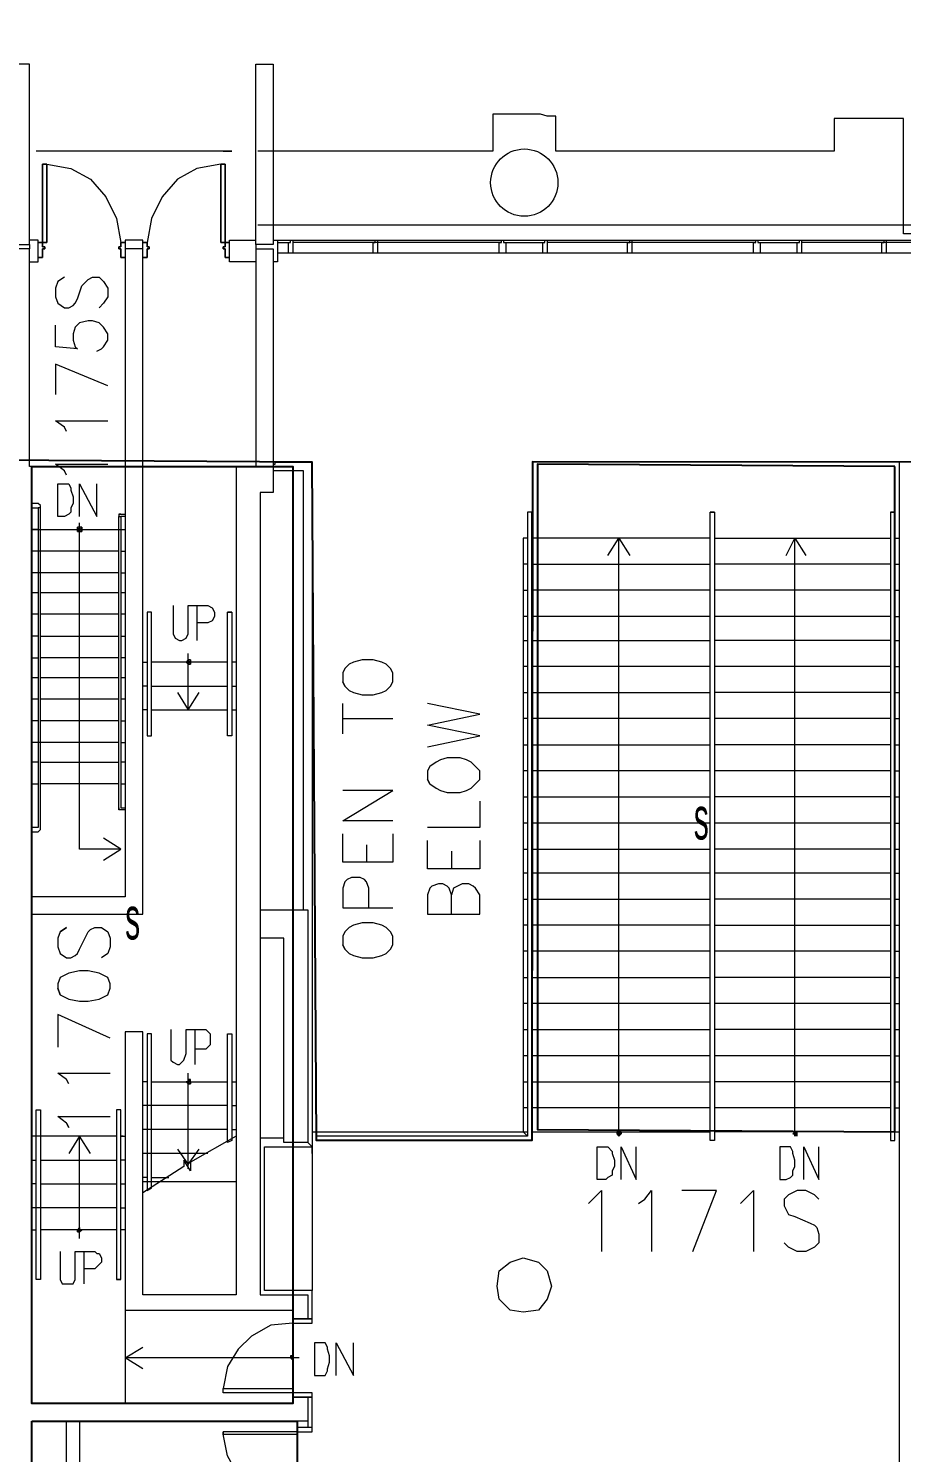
# Model space of a CAD drawing. Header units: metres. Extents: x 3 to 116, y 0 to 119.
# Drawn here: x 27.51 to 37.78, y 58.81 to 75.57 of the extents above; entities that cross this region are included whole.
import ezdxf

# ---------------------------------------------------------------- set-up
doc = ezdxf.new("R2010")
doc.units = ezdxf.units.M
doc.layers.add('Outside', color=7, linetype='Continuous')
doc.layers.add('PDF_Geometry', color=7, linetype='Continuous', transparency=0.8)
doc.styles.get("Standard").update_dxf_attribs({"font": 'arial.ttf', "width": 0.5, "height": 0.5})

msp = doc.modelspace()

# ---------------------------------------------------------------- linework, layer by layer
for points in [[(27.548, 70.414), (30.618, 70.414), (30.618, 59.388), (27.548, 59.388)], [(37.702, 70.414), (33.498, 70.439), (33.498, 62.611), (37.702, 62.586)], [(27.548, 59.183), (30.669, 59.183), (30.669, 57.495), (27.548, 57.495)]]:
    msp.add_lwpolyline(points, close=True)
at = {"layer": 'Outside'}
msp.add_lwpolyline([(69.324, 82.054), (66.766, 82.054), (66.766, 73.254), (64.74, 73.235), (64.745, 70.465), (33.44, 70.469), (33.432, 62.483), (30.899, 62.483), (30.848, 70.465), (6.059, 70.619)], dxfattribs=at)
at = {"layer": 'PDF_Geometry', "lineweight": 5}
for points in [[(30.439, 73.074), (69.401, 73.074), (69.401, 91.954)], [(27.522, 73.023), (27.522, 75.147), (27.318, 75.147), (27.318, 73.023), (27.522, 73.023), (27.522, 72.972), (27.318, 72.972), (27.318, 70.414), (27.241, 70.414), (27.241, 53.504)], [(30.183, 73.023), (30.183, 75.147), (30.388, 75.147), (30.388, 73.023), (30.183, 73.023), (30.183, 72.972), (30.388, 72.972), (30.388, 70.107), (30.234, 70.107), (30.234, 60.667), (30.797, 60.667), (30.797, 60.386), (30.618, 60.386)], [(39.623, 73.151), (37.806, 73.151), (37.806, 74.507), (36.988, 74.507), (36.988, 74.123), (33.713, 74.123), (33.713, 74.533), (33.611, 74.533), (33.534, 74.558), (32.971, 74.558), (32.971, 74.123), (30.209, 74.123)], [(29.799, 74.123), (29.902, 74.123), (28.469, 74.123), (27.599, 74.123)], [(27.727, 73.97), (28.008, 73.919), (28.239, 73.791), (28.418, 73.586), (28.546, 73.33), (28.597, 73.049)], [(29.825, 73.97), (29.774, 73.97), (29.774, 73.049), (29.825, 73.049), (29.774, 73.049), (29.774, 73.97), (29.825, 73.97), (29.774, 73.97), (29.492, 73.919), (29.262, 73.791), (29.083, 73.586), (28.955, 73.33), (28.904, 73.049)], [(30.209, 73.254), (67.533, 73.254)], [(27.522, 72.819), (27.625, 72.819), (27.625, 73.074), (27.522, 73.074)], [(30.669, 59.03), (30.669, 59.055), (30.848, 59.055), (30.848, 59.465), (30.618, 59.465), (30.618, 59.388), (27.548, 59.388), (27.548, 65.144), (28.853, 65.144), (28.853, 72.972), (28.853, 73.074), (28.648, 73.074), (28.648, 72.972), (28.648, 65.349), (27.548, 65.349), (27.548, 70.414), (27.522, 70.414), (27.522, 72.972)], [(30.183, 72.819), (29.876, 72.819), (29.876, 73.074), (30.183, 73.074)], [(30.388, 73.074), (30.439, 73.074), (30.439, 72.819), (30.388, 72.819)], [(30.439, 73.049), (30.592, 73.049)], [(33.074, 73.049), (31.616, 73.049), (31.616, 72.921), (31.564, 72.921), (31.564, 73.049), (31.59, 73.049), (31.59, 73.074), (31.616, 73.074), (31.616, 73.049), (30.618, 73.049)], [(33.099, 73.049), (33.585, 73.049)], [(36.067, 73.049), (34.609, 73.049), (34.609, 72.921), (34.558, 72.921), (34.558, 73.049), (34.583, 73.049), (34.583, 73.074), (34.609, 73.074), (34.609, 73.049), (33.611, 73.049)], [(36.092, 73.049), (36.579, 73.049)], [(39.06, 73.049), (37.602, 73.049), (37.602, 72.921), (37.551, 72.921), (37.551, 73.049), (37.576, 73.049), (37.576, 73.074), (37.602, 73.074), (37.602, 73.049), (36.604, 73.049)], [(30.183, 72.972), (30.183, 70.414), (29.953, 70.414), (29.953, 65.144), (29.953, 60.667), (28.853, 60.667), (28.853, 63.762), (28.648, 63.762), (28.648, 60.488), (30.618, 60.488), (30.618, 60.386), (30.848, 60.386), (30.618, 60.386), (30.618, 60.334), (30.848, 60.334), (30.848, 60.386), (30.848, 60.718), (30.285, 60.718), (30.285, 62.407), (30.848, 62.407), (30.797, 62.458), (30.515, 62.458), (30.515, 64.863), (30.234, 64.863)], [(28.853, 72.972), (28.648, 72.972)], [(69.554, 72.921), (30.439, 72.921)], [(27.932, 72.64), (27.855, 72.588), (27.829, 72.512), (27.829, 72.409), (27.855, 72.333), (27.932, 72.281), (27.983, 72.281), (28.034, 72.307), (28.06, 72.333), (28.085, 72.384), (28.136, 72.537), (28.213, 72.614), (28.264, 72.64), (28.341, 72.64), (28.392, 72.588), (28.443, 72.512), (28.443, 72.409), (28.392, 72.333), (28.341, 72.281)], [(28.315, 71.77), (28.367, 71.795), (28.392, 71.821), (28.443, 71.898), (28.443, 71.974), (28.392, 72.051), (28.341, 72.102), (28.264, 72.128), (28.213, 72.128), (28.111, 72.102), (28.06, 72.051), (28.034, 71.974), (28.034, 71.898), (28.06, 71.821), (28.085, 71.795), (27.829, 71.821), (27.829, 72.077)], [(28.443, 71.36), (27.829, 71.616), (27.829, 71.258)], [(27.957, 70.823), (27.932, 70.874), (27.829, 70.951), (28.443, 70.951)], [(27.957, 70.312), (27.932, 70.363), (27.829, 70.439), (28.443, 70.439)], [(30.388, 70.439), (30.413, 70.439), (30.413, 70.465), (30.848, 70.465), (30.848, 62.407)], [(48.219, 70.414), (52.465, 70.414), (52.465, 70.465), (37.755, 70.465), (37.755, 52.685), (38.139, 52.685), (38.139, 53.453)], [(28.111, 69.826), (28.111, 70.209), (28.315, 69.826), (28.315, 70.209)], [(30.746, 65.195), (30.746, 70.363), (30.388, 70.363)], [(27.65, 69.928), (27.65, 69.953), (27.625, 69.979), (27.548, 69.979), (27.548, 69.928), (27.625, 69.928)], [(27.65, 66.142), (27.625, 66.116), (27.65, 66.142), (27.65, 66.167), (27.65, 69.928), (27.625, 69.928), (27.625, 66.167), (27.548, 66.167), (27.548, 66.116), (27.625, 66.116)], [(30.848, 62.586), (33.33, 62.586), (33.381, 62.535), (30.899, 62.535), (30.899, 62.483), (33.432, 62.483), (33.432, 69.877), (33.381, 69.877), (33.381, 62.535)], [(33.432, 69.877), (33.381, 69.877)], [(35.581, 69.877), (35.53, 69.877)], [(37.653, 69.877), (37.704, 69.877)], [(28.136, 69.672), (28.136, 69.698), (28.085, 69.698), (28.085, 69.646), (28.136, 69.646), (28.136, 69.698), (28.136, 69.646), (28.111, 69.698), (28.111, 69.646), (28.085, 69.698), (28.085, 69.646), (28.085, 69.698)], [(28.597, 65.911), (28.111, 65.911), (28.111, 69.749)], [(28.571, 69.851), (28.597, 69.851), (28.571, 69.851), (28.571, 69.826)], [(28.571, 66.397), (28.571, 69.826), (28.597, 69.826), (28.597, 66.397), (28.648, 66.397), (28.648, 66.372), (28.597, 66.372), (28.571, 66.372), (28.571, 66.397), (28.571, 66.372)], [(28.597, 69.851), (28.648, 69.851), (28.648, 69.826), (28.597, 69.826)], [(27.625, 69.672), (27.548, 69.672), (28.648, 69.672)], [(33.381, 69.57), (33.33, 69.57), (33.33, 62.586), (33.381, 62.586)], [(35.53, 69.57), (33.432, 69.57)], [(34.327, 69.365), (34.455, 69.57), (34.583, 69.365)], [(34.481, 62.586), (34.481, 62.56), (34.481, 62.586), (34.43, 62.586), (34.43, 62.56), (34.455, 62.535), (34.481, 62.56), (34.455, 62.56), (34.455, 62.586), (34.455, 62.56), (34.43, 62.586), (34.43, 62.56), (34.455, 62.56), (34.455, 62.535), (34.455, 62.56), (34.481, 62.56), (34.455, 62.56), (34.481, 62.586), (34.455, 62.586), (34.455, 62.56), (34.455, 69.57)], [(35.581, 69.57), (37.653, 69.57)], [(36.425, 69.365), (36.527, 69.57), (36.655, 69.365)], [(36.553, 62.56), (36.553, 62.586), (36.527, 62.586), (36.502, 62.56), (36.527, 62.56), (36.527, 62.535), (36.553, 62.56), (36.527, 62.56), (36.527, 62.586), (36.527, 62.535), (36.527, 62.56), (36.553, 62.535), (36.553, 62.56), (36.527, 62.56), (36.553, 62.586), (36.527, 62.56), (36.527, 69.57)], [(37.704, 69.57), (37.755, 69.57)], [(28.571, 69.416), (27.548, 69.416)], [(28.597, 69.416), (28.648, 69.416)], [(33.381, 69.263), (33.33, 69.263)], [(33.432, 69.263), (35.53, 69.263)], [(37.653, 69.263), (35.581, 69.263)], [(37.704, 69.263), (37.755, 69.263)], [(28.571, 69.16), (27.548, 69.16)], [(28.597, 69.16), (28.648, 69.16)], [(27.548, 68.93), (27.625, 68.93)], [(27.65, 68.93), (28.571, 68.93)], [(28.597, 68.93), (28.648, 68.93)], [(33.33, 68.956), (33.381, 68.956)], [(35.53, 68.956), (33.432, 68.956)], [(37.653, 68.956), (35.581, 68.956)], [(37.704, 68.956), (37.755, 68.956)], [(28.955, 68.7), (28.904, 68.7)], [(29.211, 68.777), (29.211, 68.444), (29.236, 68.393), (29.288, 68.367), (29.313, 68.367), (29.364, 68.393), (29.39, 68.444), (29.39, 68.777), (29.492, 68.777), (29.492, 68.367)], [(29.492, 68.777), (29.62, 68.777), (29.671, 68.751), (29.697, 68.7), (29.697, 68.649), (29.671, 68.598), (29.62, 68.572), (29.492, 68.572)], [(29.902, 68.7), (29.85, 68.7)], [(27.625, 68.674), (27.548, 68.674)], [(28.571, 68.674), (27.65, 68.674)], [(28.648, 68.674), (28.597, 68.674)], [(33.381, 68.649), (33.33, 68.649)], [(35.53, 68.649), (33.432, 68.649)], [(37.653, 68.649), (35.581, 68.649)], [(37.704, 68.649), (37.755, 68.649)], [(27.625, 68.418), (27.548, 68.418)], [(27.65, 68.418), (28.571, 68.418)], [(28.597, 68.418), (28.648, 68.418)], [(33.33, 68.367), (33.381, 68.367)], [(33.432, 68.367), (35.53, 68.367)], [(37.653, 68.367), (35.581, 68.367)], [(37.704, 68.367), (37.755, 68.367)], [(29.39, 67.549), (29.39, 68.214)], [(27.548, 68.163), (27.625, 68.163)], [(28.571, 68.163), (27.65, 68.163)], [(28.648, 68.163), (28.597, 68.163)], [(28.853, 68.111), (28.904, 68.111)], [(29.85, 68.111), (28.955, 68.111)], [(29.415, 68.086), (29.415, 68.137), (29.415, 68.086), (29.39, 68.137), (29.39, 68.086), (29.39, 68.137), (29.39, 68.086)], [(29.953, 68.111), (29.902, 68.111)], [(31.232, 67.83), (31.206, 67.881), (31.232, 67.83), (31.283, 67.779), (31.334, 67.753), (31.436, 67.728), (31.564, 67.728), (31.667, 67.753), (31.718, 67.779), (31.769, 67.83), (31.795, 67.881), (31.795, 67.984), (31.769, 68.035), (31.718, 68.086), (31.667, 68.111), (31.564, 68.137), (31.436, 68.137), (31.334, 68.111), (31.283, 68.086), (31.232, 68.035), (31.206, 67.984), (31.206, 67.881)], [(33.381, 68.06), (33.33, 68.06)], [(35.53, 68.06), (33.432, 68.06)], [(37.653, 68.06), (35.581, 68.06)], [(37.704, 68.06), (37.755, 68.06)], [(27.548, 67.932), (27.625, 67.932)], [(27.65, 67.932), (28.571, 67.932)], [(28.597, 67.932), (28.648, 67.932)], [(28.904, 67.83), (28.853, 67.83)], [(28.955, 67.83), (29.85, 67.83)], [(29.262, 67.753), (29.39, 67.549), (29.518, 67.753)], [(29.902, 67.83), (29.953, 67.83)], [(33.33, 67.753), (33.381, 67.753)], [(33.432, 67.753), (35.53, 67.753)], [(37.653, 67.753), (35.581, 67.753)], [(37.704, 67.753), (37.755, 67.753)], [(27.625, 67.677), (27.548, 67.677)], [(28.571, 67.677), (27.65, 67.677)], [(28.648, 67.677), (28.597, 67.677)], [(28.904, 67.549), (28.853, 67.549)], [(28.955, 67.549), (29.85, 67.549)], [(29.902, 67.549), (29.953, 67.549)], [(31.206, 67.267), (31.206, 67.625)], [(32.204, 67.114), (32.818, 67.242), (32.204, 67.37), (32.818, 67.498), (32.204, 67.625)], [(27.625, 67.421), (27.548, 67.421)], [(28.571, 67.421), (27.65, 67.421)], [(28.597, 67.421), (28.648, 67.421)], [(31.206, 67.446), (31.795, 67.446)], [(33.381, 67.446), (33.33, 67.446)], [(35.53, 67.446), (33.432, 67.446)], [(37.653, 67.446), (35.581, 67.446)], [(37.704, 67.446), (37.755, 67.446)], [(28.571, 67.165), (27.548, 67.165)], [(28.597, 67.165), (28.648, 67.165)], [(33.33, 67.139), (33.381, 67.139)], [(33.432, 67.139), (35.53, 67.139)], [(37.653, 67.139), (35.581, 67.139)], [(37.704, 67.139), (37.755, 67.139)], [(27.625, 66.935), (27.548, 66.935)], [(27.65, 66.935), (28.571, 66.935)], [(28.648, 66.935), (28.597, 66.935)], [(32.23, 66.679), (32.204, 66.73), (32.23, 66.679), (32.306, 66.628), (32.357, 66.602), (32.434, 66.577), (32.588, 66.577), (32.664, 66.602), (32.716, 66.628), (32.818, 66.73), (32.818, 66.832), (32.716, 66.935), (32.664, 66.96), (32.588, 66.986), (32.434, 66.986), (32.357, 66.96), (32.306, 66.935), (32.23, 66.884), (32.204, 66.832), (32.204, 66.73)], [(27.548, 66.679), (27.625, 66.679)], [(28.571, 66.679), (27.65, 66.679)], [(28.597, 66.679), (28.648, 66.679)], [(33.381, 66.832), (33.33, 66.832)], [(35.53, 66.832), (33.432, 66.832)], [(37.653, 66.832), (35.581, 66.832)], [(37.704, 66.832), (37.755, 66.832)], [(31.795, 66.244), (31.206, 66.244), (31.795, 66.602), (31.206, 66.602)], [(33.33, 66.525), (33.381, 66.525)], [(33.432, 66.525), (35.53, 66.525)], [(37.653, 66.525), (35.581, 66.525)], [(37.704, 66.525), (37.755, 66.525)], [(32.818, 66.474), (32.818, 66.167), (32.204, 66.167)], [(33.381, 66.218), (33.33, 66.218)], [(35.53, 66.218), (33.432, 66.218)], [(37.653, 66.218), (35.581, 66.218)], [(37.704, 66.218), (37.755, 66.218)], [(28.392, 65.783), (28.597, 65.911), (28.392, 66.039)], [(31.795, 66.09), (31.795, 65.758), (31.206, 65.758), (31.206, 66.09)], [(32.818, 66.014), (32.818, 65.681), (32.204, 65.681), (32.204, 66.014)], [(31.488, 65.963), (31.488, 65.758)], [(32.485, 65.886), (32.485, 65.681)], [(33.33, 65.911), (33.381, 65.911)], [(33.432, 65.911), (35.53, 65.911)], [(37.653, 65.911), (35.581, 65.911)], [(37.704, 65.911), (37.755, 65.911)], [(31.513, 65.221), (31.513, 65.451), (31.488, 65.528), (31.462, 65.553), (31.411, 65.579), (31.309, 65.579), (31.257, 65.553), (31.232, 65.528), (31.206, 65.451), (31.206, 65.221), (31.795, 65.221)], [(33.381, 65.63), (33.33, 65.63)], [(35.53, 65.63), (33.432, 65.63)], [(37.653, 65.63), (35.581, 65.63)], [(37.704, 65.63), (37.755, 65.63)], [(32.485, 65.144), (32.485, 65.374), (32.46, 65.451), (32.434, 65.477), (32.383, 65.502), (32.332, 65.502), (32.255, 65.477), (32.23, 65.451), (32.204, 65.374), (32.204, 65.144), (32.818, 65.144), (32.818, 65.374), (32.767, 65.451), (32.741, 65.477), (32.69, 65.502), (32.613, 65.502), (32.511, 65.451), (32.485, 65.374)], [(30.234, 65.195), (30.797, 65.195), (30.797, 62.458)], [(33.33, 65.323), (33.381, 65.323)], [(33.432, 65.323), (35.53, 65.323)], [(37.653, 65.323), (35.581, 65.323)], [(37.704, 65.323), (37.755, 65.323)], [(31.232, 64.735), (31.206, 64.786), (31.232, 64.735), (31.283, 64.683), (31.334, 64.658), (31.436, 64.632), (31.564, 64.632), (31.667, 64.658), (31.718, 64.683), (31.769, 64.735), (31.795, 64.786), (31.795, 64.888), (31.769, 64.939), (31.718, 64.99), (31.667, 65.016), (31.564, 65.042), (31.436, 65.042), (31.334, 65.016), (31.283, 64.99), (31.232, 64.939), (31.206, 64.888), (31.206, 64.786)], [(33.381, 65.016), (33.33, 65.016)], [(35.53, 65.016), (33.432, 65.016)], [(35.581, 65.016), (37.653, 65.016)], [(37.704, 65.016), (37.755, 65.016)], [(27.881, 64.939), (27.957, 64.99), (27.881, 64.939), (27.855, 64.863), (27.855, 64.76), (27.881, 64.683), (27.957, 64.632), (28.008, 64.632), (28.06, 64.658), (28.085, 64.683), (28.111, 64.735), (28.213, 64.939), (28.239, 64.965), (28.29, 64.99), (28.367, 64.99), (28.443, 64.939), (28.469, 64.863), (28.469, 64.76), (28.443, 64.683), (28.367, 64.632)], [(33.381, 64.709), (33.33, 64.709)], [(35.53, 64.709), (33.432, 64.709)], [(37.653, 64.709), (35.581, 64.709)], [(37.704, 64.709), (37.755, 64.709)], [(27.881, 64.197), (27.855, 64.274), (27.881, 64.197), (27.983, 64.146), (28.111, 64.121), (28.213, 64.121), (28.341, 64.146), (28.443, 64.197), (28.469, 64.274), (28.469, 64.325), (28.443, 64.402), (28.341, 64.453), (28.213, 64.479), (28.111, 64.479), (27.983, 64.453), (27.881, 64.402), (27.855, 64.325), (27.855, 64.274)], [(33.33, 64.402), (33.381, 64.402)], [(33.432, 64.402), (35.53, 64.402)], [(37.653, 64.402), (35.581, 64.402)], [(37.704, 64.402), (37.755, 64.402)], [(33.381, 64.095), (33.33, 64.095)], [(35.53, 64.095), (33.432, 64.095)], [(37.653, 64.095), (35.581, 64.095)], [(37.704, 64.095), (37.755, 64.095)], [(28.469, 63.686), (27.855, 63.967), (27.855, 63.583)], [(29.185, 63.788), (29.185, 63.43), (29.211, 63.404), (29.262, 63.379), (29.288, 63.379), (29.339, 63.43), (29.364, 63.507), (29.364, 63.788), (29.467, 63.788), (29.467, 63.379)], [(29.467, 63.788), (29.595, 63.788), (29.646, 63.737), (29.646, 63.609), (29.595, 63.558), (29.467, 63.558)], [(33.33, 63.788), (33.381, 63.788)], [(33.432, 63.788), (35.53, 63.788)], [(37.653, 63.788), (35.581, 63.788)], [(37.704, 63.788), (37.755, 63.788)], [(33.381, 63.481), (33.33, 63.481)], [(35.53, 63.481), (33.432, 63.481)], [(37.653, 63.481), (35.581, 63.481)], [(37.704, 63.481), (37.755, 63.481)], [(27.983, 63.149), (27.957, 63.2), (27.855, 63.276), (28.469, 63.276)], [(28.904, 63.174), (28.853, 63.174)], [(28.955, 63.174), (29.85, 63.174)], [(29.415, 63.174), (29.39, 63.2), (29.39, 63.174), (29.364, 63.174), (29.39, 63.149), (29.415, 63.149), (29.415, 63.174), (29.415, 63.149), (29.415, 63.2), (29.39, 63.2), (29.415, 63.149), (29.39, 63.149), (29.39, 63.2), (29.39, 63.149), (29.39, 63.174)], [(29.39, 62.151), (29.39, 63.276)], [(29.902, 63.174), (29.953, 63.174)], [(33.33, 63.174), (33.381, 63.174)], [(33.432, 63.174), (35.53, 63.174)], [(37.653, 63.174), (35.581, 63.174)], [(37.704, 63.174), (37.755, 63.174)], [(29.85, 62.893), (28.853, 62.893)], [(29.902, 62.893), (29.953, 62.893)], [(33.381, 62.867), (33.33, 62.867)], [(35.53, 62.867), (33.432, 62.867)], [(37.653, 62.867), (35.581, 62.867)], [(37.704, 62.867), (37.755, 62.867)], [(27.957, 62.688), (27.983, 62.637), (27.957, 62.688), (27.855, 62.765), (28.469, 62.765)], [(28.546, 62.535), (27.548, 62.535)], [(27.599, 62.535), (27.574, 62.535)], [(28.111, 61.332), (28.111, 62.535), (27.983, 62.33)], [(28.239, 62.33), (28.111, 62.535)], [(28.622, 62.535), (28.597, 62.535), (28.648, 62.535)], [(29.85, 62.611), (28.853, 62.611)], [(29.953, 62.535), (29.415, 62.228), (29.415, 62.125), (29.339, 62.253), (29.339, 62.176), (28.853, 61.869)], [(29.902, 62.611), (29.953, 62.611)], [(30.515, 62.509), (30.234, 62.509)], [(33.432, 62.586), (35.53, 62.586)], [(37.653, 62.586), (35.581, 62.586)], [(37.704, 62.586), (37.755, 62.586)], [(29.62, 62.33), (28.853, 62.33)], [(29.262, 62.381), (29.39, 62.202), (29.518, 62.381)], [(30.848, 62.33), (30.848, 62.407), (30.848, 60.718)], [(34.481, 62.023), (34.481, 62.407), (34.66, 62.023), (34.66, 62.407)], [(36.63, 62.023), (36.63, 62.407), (36.809, 62.023), (36.809, 62.407)], [(27.548, 62.253), (27.599, 62.253)], [(27.65, 62.253), (28.546, 62.253)], [(28.648, 62.253), (28.597, 62.253)], [(28.904, 62.048), (28.853, 62.048)], [(29.953, 61.997), (28.853, 61.997)], [(28.955, 62.048), (29.16, 62.048)], [(27.599, 61.972), (27.548, 61.972)], [(27.65, 61.972), (28.546, 61.972)], [(28.597, 61.972), (28.648, 61.972)], [(34.148, 61.793), (34.097, 61.741), (34.251, 61.895), (34.251, 61.179)], [(34.685, 61.741), (34.762, 61.793), (34.839, 61.895), (34.839, 61.179)], [(35.325, 61.179), (35.606, 61.895), (35.197, 61.895)], [(35.888, 61.741), (36.041, 61.895), (36.041, 61.179)], [(36.809, 61.793), (36.758, 61.844), (36.655, 61.895), (36.553, 61.895), (36.451, 61.844), (36.399, 61.793), (36.399, 61.716), (36.451, 61.614), (36.527, 61.588), (36.706, 61.511), (36.758, 61.486), (36.783, 61.46), (36.809, 61.383), (36.809, 61.281), (36.758, 61.23), (36.655, 61.179), (36.553, 61.179), (36.451, 61.23), (36.399, 61.281)], [(28.546, 61.69), (27.548, 61.69)], [(28.597, 61.69), (28.648, 61.69)], [(27.548, 61.434), (27.599, 61.434)], [(28.546, 61.434), (27.65, 61.434)], [(28.085, 61.434), (28.085, 61.409), (28.085, 61.434), (28.111, 61.409), (28.111, 61.46), (28.111, 61.409), (28.111, 61.434), (28.136, 61.434), (28.111, 61.434), (28.111, 61.46), (28.085, 61.434), (28.085, 61.409), (28.111, 61.409), (28.136, 61.434)], [(28.648, 61.434), (28.597, 61.434)], [(27.881, 61.179), (27.881, 60.846), (27.906, 60.795), (28.034, 60.795), (28.06, 60.846), (28.06, 61.179), (28.162, 61.179), (28.162, 60.795)], [(28.162, 61.179), (28.29, 61.179), (28.315, 61.153), (28.341, 61.153), (28.367, 61.102), (28.367, 61.051), (28.29, 60.974), (28.162, 60.974)], [(27.65, 60.846), (27.599, 60.846)], [(28.597, 60.846), (28.546, 60.846)], [(28.648, 60.488), (28.648, 59.388)], [(30.618, 59.388), (30.618, 60.488)], [(30.618, 60.334), (30.362, 60.309), (30.132, 60.181), (29.978, 60.027), (29.85, 59.823), (29.799, 59.567)], [(28.853, 59.797), (28.648, 59.925), (28.853, 60.053)], [(31.129, 59.72), (31.129, 60.104), (31.334, 59.72), (31.334, 60.104)], [(30.695, 59.925), (28.648, 59.925)], [(30.618, 59.516), (30.618, 59.567)], [(30.618, 59.465), (30.797, 59.465), (30.797, 59.183), (27.548, 59.183), (27.548, 53.504)], [(30.797, 59.465), (30.797, 59.106)], [(27.548, 57.495), (27.957, 57.495), (27.957, 59.183)], [(28.111, 59.183), (28.111, 57.495), (30.669, 57.495), (30.669, 58.211), (30.413, 58.237), (30.183, 58.365), (29.978, 58.544), (29.85, 58.774), (29.799, 59.03), (29.799, 59.055), (29.799, 59.03), (30.669, 59.03), (30.669, 59.055), (29.799, 59.055)], [(30.669, 59.055), (30.669, 59.183)], [(30.848, 59.106), (30.669, 59.106)]]:
    msp.add_lwpolyline(points, dxfattribs=at)
for points in [[(27.676, 73.97), (27.676, 73.049), (27.625, 73.049), (27.676, 73.049), (27.676, 72.998), (27.701, 72.998), (27.701, 72.972), (27.676, 72.972), (27.676, 72.87), (27.625, 72.87), (27.676, 72.87), (27.676, 72.972), (27.701, 72.972), (27.701, 72.998), (27.676, 72.998), (27.676, 73.049), (27.625, 73.049), (27.676, 73.049), (27.676, 73.97), (27.727, 73.97), (27.727, 73.049), (27.676, 73.049), (27.727, 73.049), (27.727, 73.97)], [(29.825, 73.97), (29.825, 73.049), (29.876, 73.049), (29.825, 73.049), (29.825, 72.998), (29.799, 72.998), (29.799, 72.972), (29.825, 72.972), (29.825, 72.87), (29.876, 72.87), (29.825, 72.87), (29.825, 72.972), (29.799, 72.972), (29.799, 72.998), (29.825, 72.998), (29.825, 73.049), (29.876, 73.049), (29.825, 73.049)], [(28.648, 73.049), (28.597, 73.049), (28.597, 72.998), (28.571, 72.998), (28.571, 72.972), (28.597, 72.972), (28.597, 72.87), (28.648, 72.87), (28.597, 72.87), (28.597, 72.972), (28.571, 72.972), (28.571, 72.998), (28.597, 72.998), (28.597, 73.049)], [(28.853, 73.049), (28.904, 73.049), (28.904, 72.998), (28.929, 72.998), (28.929, 72.972), (28.904, 72.972), (28.904, 72.87), (28.853, 72.87), (28.904, 72.87), (28.904, 72.972), (28.929, 72.972), (28.929, 72.998), (28.904, 72.998), (28.904, 73.049)], [(30.618, 73.049), (30.618, 72.921), (30.567, 72.921), (30.567, 73.049), (30.592, 73.049), (30.592, 73.074), (30.618, 73.074)], [(33.125, 73.049), (33.125, 72.921), (33.048, 72.921), (33.048, 73.049), (33.074, 73.049), (33.074, 73.074), (33.099, 73.074), (33.099, 73.049)], [(33.611, 73.049), (33.611, 72.921), (33.56, 72.921), (33.56, 73.049), (33.585, 73.049), (33.585, 73.074), (33.611, 73.074)], [(36.118, 73.049), (36.118, 72.921), (36.041, 72.921), (36.041, 73.049), (36.067, 73.049), (36.067, 73.074), (36.092, 73.074), (36.092, 73.049)], [(36.604, 73.049), (36.604, 72.921), (36.553, 72.921), (36.553, 73.049), (36.579, 73.049), (36.579, 73.074), (36.604, 73.074)], [(27.855, 69.826), (27.855, 70.209), (27.983, 70.209), (28.008, 70.158), (28.008, 70.133), (28.034, 70.056), (28.034, 69.979), (28.008, 69.928), (28.008, 69.877), (27.983, 69.851), (27.932, 69.826)], [(35.53, 62.483), (35.53, 69.877), (35.581, 69.877), (35.581, 62.483)], [(37.704, 62.483), (37.704, 69.877), (37.653, 69.877), (37.653, 62.483)], [(28.955, 67.242), (28.955, 68.7), (28.904, 68.7), (28.904, 67.242)], [(29.902, 67.242), (29.85, 67.242), (29.85, 68.7), (29.902, 68.7)], [(29.415, 68.111), (29.415, 68.137), (29.39, 68.137), (29.364, 68.111), (29.39, 68.086), (29.415, 68.086)], [(28.904, 63.737), (28.904, 61.895), (28.955, 61.921), (28.955, 63.737)], [(29.902, 63.737), (29.902, 62.483), (29.85, 62.458), (29.85, 63.737)], [(27.65, 62.842), (27.65, 60.846), (27.599, 60.846), (27.599, 62.842)], [(28.597, 62.842), (28.546, 62.842), (28.546, 60.846), (28.597, 60.846)], [(34.199, 62.023), (34.199, 62.407), (34.327, 62.407), (34.378, 62.355), (34.378, 62.33), (34.404, 62.253), (34.404, 62.176), (34.378, 62.125), (34.378, 62.074), (34.327, 62.048), (34.302, 62.023)], [(36.348, 62.023), (36.425, 62.023), (36.476, 62.048), (36.502, 62.074), (36.502, 62.125), (36.527, 62.176), (36.527, 62.253), (36.502, 62.33), (36.502, 62.355), (36.476, 62.407), (36.348, 62.407)], [(33.662, 60.769), (33.611, 60.616), (33.509, 60.488), (33.33, 60.462), (33.176, 60.488), (33.048, 60.616), (33.023, 60.769), (33.048, 60.948), (33.176, 61.051), (33.33, 61.102), (33.509, 61.051), (33.611, 60.948)], [(30.874, 59.72), (31.002, 59.72), (31.027, 59.772), (31.027, 59.797), (31.053, 59.874), (31.053, 59.951), (31.027, 60.027), (31.027, 60.053), (31.002, 60.104), (30.874, 60.104)], [(30.618, 59.925), (30.618, 59.951), (30.592, 59.951), (30.592, 59.925), (30.618, 59.9), (30.618, 59.951), (30.592, 59.951), (30.618, 59.951), (30.592, 59.925), (30.618, 59.925), (30.592, 59.925)], [(29.799, 59.516), (29.799, 59.567), (30.618, 59.567), (30.618, 59.516)], [(30.848, 59.465), (30.848, 59.516), (30.618, 59.516), (30.618, 59.465)]]:
    msp.add_lwpolyline(points, close=True, dxfattribs=at)
msp.add_circle((33.343, 73.752), 0.396, dxfattribs=at)

# ---------------------------------------------------------------- texts
at = {"char_height": 0.5, "attachment_point": 1}
for width, insert in [(2.31471, (35.338, 66.525)), (0.7928, (28.648, 65.349))]:
    msp.add_mtext_dynamic_manual_height_columns('s', width=width, gutter_width=2.5, heights=[0], dxfattribs=dict(at, insert=insert))

doc.saveas('drawing.dxf')
